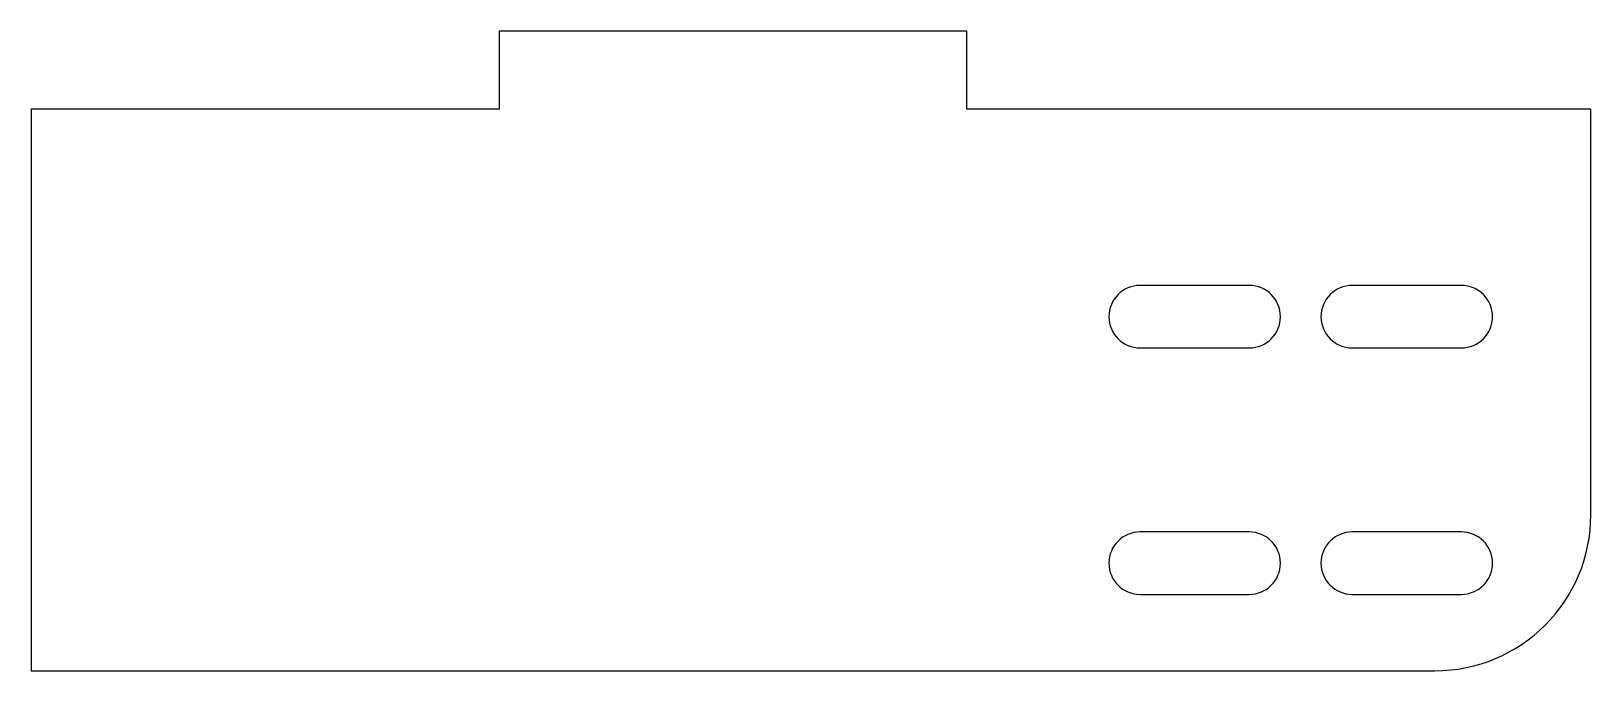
# Model space of a CAD drawing. Header units: millimetres. Extents: x 3 to 103, y -16 to 24.
import ezdxf

# ---------------------------------------------------------------- set-up
doc = ezdxf.new("R2010")
doc.units = ezdxf.units.MM

msp = doc.modelspace()

# ---------------------------------------------------------------- linework, layer by layer
at = {"color": 7, "linetype": 'Continuous', "lineweight": 25}
for p, q in [((63, 24.5), (33, 24.5)), ((33, 24.5), (33, 19.5)), ((63, 19.5), (63, 24.5)), ((33, 19.5), (3, 19.5)), ((3, 19.5), (3, -16.5)), ((103, 19.5), (63, 19.5)), ((103, -6.5), (103, 19.5)), ((81.1, 8.2), (74.1, 8.2)), ((94.7, 8.2), (87.7, 8.2)), ((74.1, 4.2), (81.1, 4.2)), ((87.7, 4.2), (94.7, 4.2)), ((81.1, -7.6), (74.1, -7.6)), ((94.7, -7.6), (87.7, -7.6)), ((74.1, -11.6), (81.1, -11.6)), ((87.7, -11.6), (94.7, -11.6)), ((3, -16.5), (93, -16.5))]:
    msp.add_line(p, q, dxfattribs=at)
for centre, radius, start, end in [((74.1, 6.2), 2, 90, 270), ((81.1, 6.2), 2, 270, 90), ((87.7, 6.2), 2, 90, 270), ((94.7, 6.2), 2, 270, 90), ((93, -6.5), 10, 270, 0), ((74.1, -9.6), 2, 90, 270), ((81.1, -9.6), 2, 270, 90), ((87.7, -9.6), 2, 90, 270), ((94.7, -9.6), 2, 270, 90)]:
    msp.add_arc(centre, radius, start, end, dxfattribs=at)

doc.saveas('drawing.dxf')
